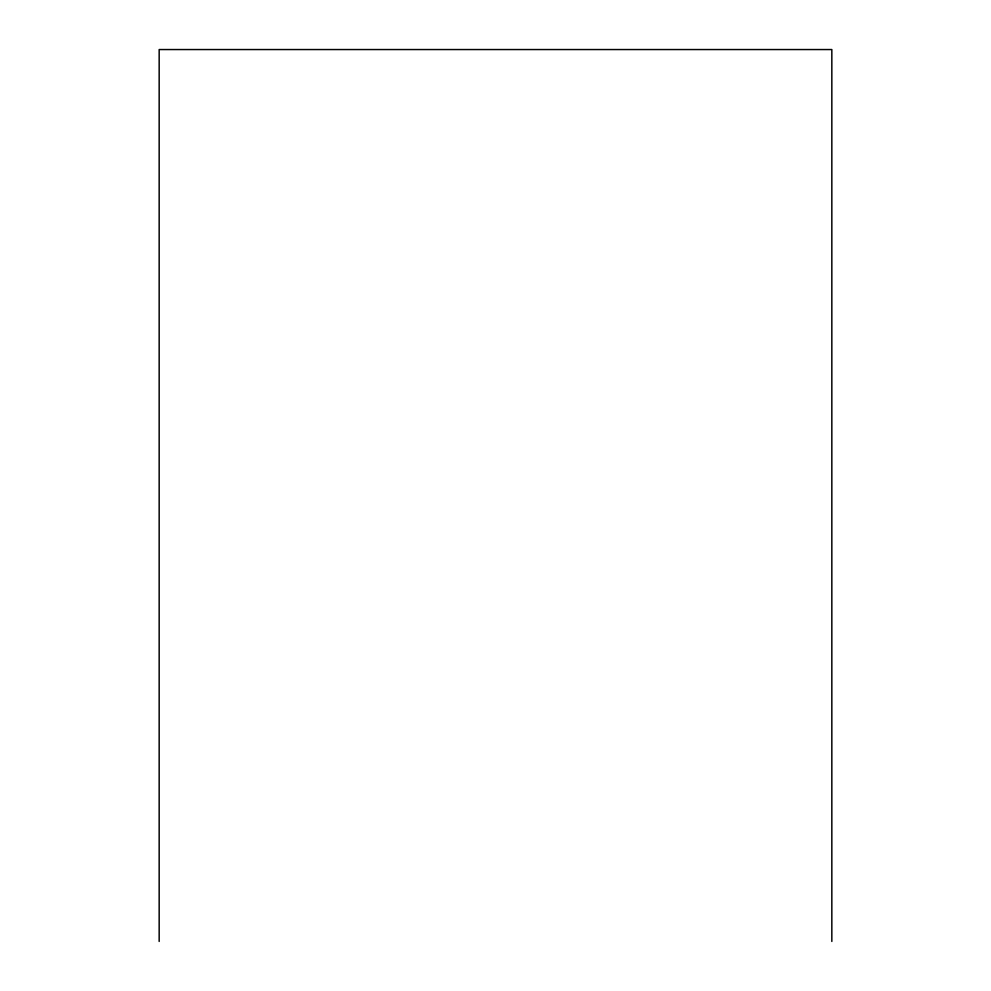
<?xml version="1.0" encoding="UTF-8"?>
<svg xmlns="http://www.w3.org/2000/svg" width="991" height="991" viewBox="0 0 991 991"><rect width="100%" height="100%" fill="white"/><g stroke="black" fill="none" stroke-linecap="round" stroke-linejoin="round"><path stroke-width="1.49" d="M831.833 941.45L831.833 49.55L159.167 49.55L159.167 941.45"/></g></svg>
